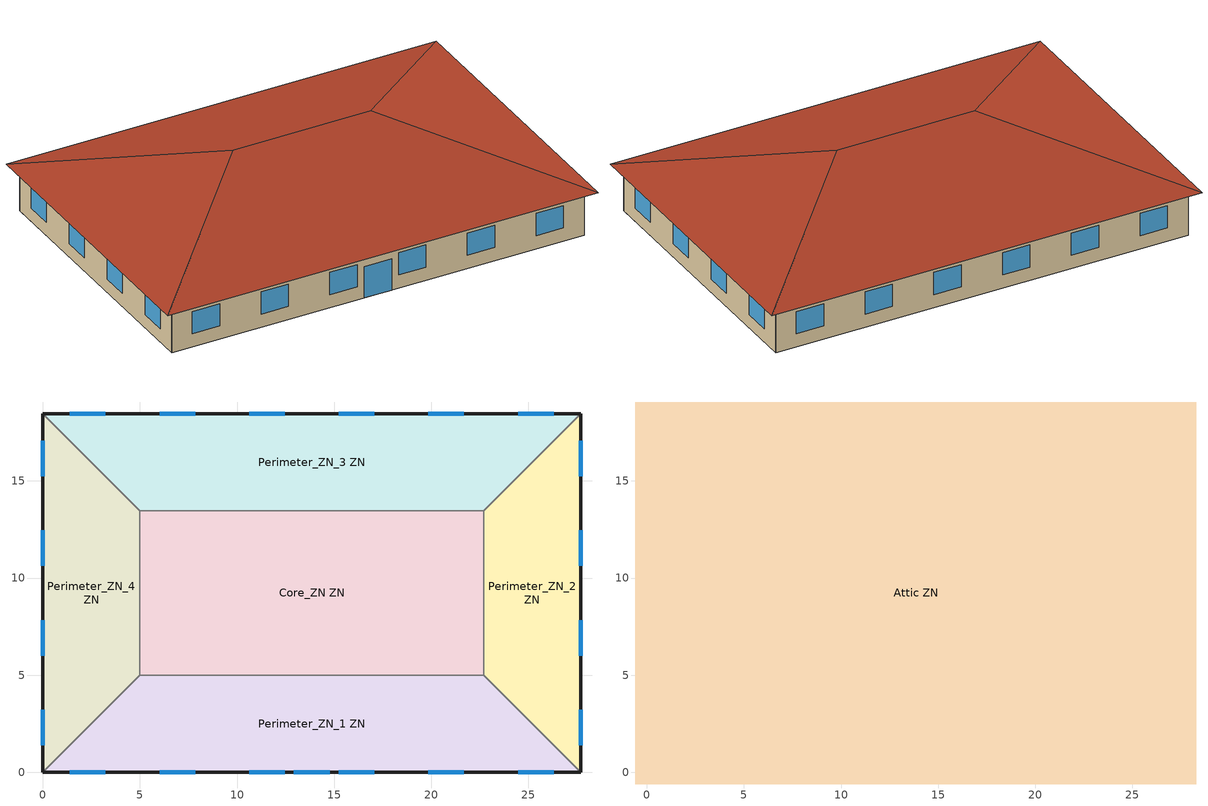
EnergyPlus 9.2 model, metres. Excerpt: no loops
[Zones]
Core_ZN ZN
 floor ground (Typical Insulated Carpeted 6in Slab Floor): 22.69,13.46 22.69,5 5,5 5,13.46 z0
 wall to Perimeter_ZN_2 ZN (Typical Interior Wall): 22.69,5 22.69,13.46 z0:3.05
 wall to Perimeter_ZN_3 ZN (Typical Interior Wall): 22.69,13.46 5,13.46 z0:3.05
 wall to Perimeter_ZN_1 ZN (Typical Interior Wall): 5,5 22.69,5 z0:3.05
 wall to Perimeter_ZN_4 ZN (Typical Interior Wall): 5,13.46 5,5 z0:3.05
Perimeter_ZN_1 ZN
 floor ground (Typical Insulated Carpeted 6in Slab Floor): 22.69,5 27.69,0 0,0 5,5 z0
 wall outside (Typical Insulated Exterior Mass Wall R-11.11): 0,0 27.69,0 z0:3.05
 wall to Perimeter_ZN_2 ZN (Typical Interior Wall): 27.69,0 22.69,5 z0:3.05
 wall to Perimeter_ZN_4 ZN (Typical Interior Wall): 5,5 0,0 z0:3.05
 window (U 0.72 SHGC 0.25 Sgl Ref-B-M Tint 6mm): 12.93,0 14.76,0 z0:2.13
 window (U 0.52 SHGC 0.40 Dbl Ref-D Clr 6mm/13mm Air): 1.39,0 3.22,0 / 6.01,0 7.84,0 / 10.62,0 12.45,0 / 15.24,0 17.07,0 / 19.85,0 21.68,0 / 24.47,0 26.3,0 z0.9:2.42
Perimeter_ZN_2 ZN
 floor ground (Typical Insulated Carpeted 6in Slab Floor): 27.69,18.46 27.69,0 22.69,5 22.69,13.46 z0
 wall outside (Typical Insulated Exterior Mass Wall R-11.11): 27.69,0 27.69,18.46 z0:3.05
 wall to Perimeter_ZN_3 ZN (Typical Interior Wall): 27.69,18.46 22.69,13.46 z0:3.05
 window (U 0.52 SHGC 0.40 Dbl Ref-D Clr 6mm/13mm Air): 27.69,1.39 27.69,3.22 / 27.69,6.01 27.69,7.84 / 27.69,10.62 27.69,12.45 / 27.69,15.24 27.69,17.07 z0.9:2.42
Perimeter_ZN_3 ZN
 floor ground (Typical Insulated Carpeted 6in Slab Floor): 27.69,18.46 22.69,13.46 5,13.46 0,18.46 z0
 wall outside (Typical Insulated Exterior Mass Wall R-11.11): 27.69,18.46 0,18.46 z0:3.05
 wall to Perimeter_ZN_4 ZN (Typical Interior Wall): 0,18.46 5,13.46 z0:3.05
 window (U 0.52 SHGC 0.40 Dbl Ref-D Clr 6mm/13mm Air): 26.3,18.46 24.47,18.46 / 21.68,18.46 19.85,18.46 / 17.07,18.46 15.24,18.46 / 12.45,18.46 10.62,18.46 / 7.84,18.46 6.01,18.46 / 3.22,18.46 1.39,18.46 z0.9:2.42
Perimeter_ZN_4 ZN
 floor ground (Typical Insulated Carpeted 6in Slab Floor): 0,18.46 5,13.46 5,5 0,0 z0
 wall outside (Typical Insulated Exterior Mass Wall R-11.11): 0,18.46 0,0 z0:3.05
 window (U 0.52 SHGC 0.40 Dbl Ref-D Clr 6mm/13mm Air): 0,17.07 0,15.24 / 0,12.45 0,10.62 / 0,7.84 0,6.01 / 0,3.22 0,1.39 z0.9:2.42
Attic ZN
 floor outside (Typical Insulated Exterior Mass Floor R-13.51): 28.29,19.06 28.29,-0.6 27.69,0 27.69,18.46 z3.05; 28.29,19.06 27.69,18.46 0,18.46 -0.6,19.06 z3.05; 27.69,0 28.29,-0.6 -0.6,-0.6 0,0 z3.05; -0.6,19.06 0,18.46 0,0 -0.6,-0.6 z3.05
 floor to Core_ZN ZN (Typical Interior Floor): 22.69,13.46 22.69,5 5,5 5,13.46 z3.05
 floor to Perimeter_ZN_2 ZN (Typical Interior Floor): 27.69,18.46 27.69,0 22.69,5 22.69,13.46 z3.05
 floor to Perimeter_ZN_3 ZN (Typical Interior Floor): 27.69,18.46 22.69,13.46 5,13.46 0,18.46 z3.05
 floor to Perimeter_ZN_1 ZN (Typical Interior Floor): 22.69,5 27.69,0 0,0 5,5 z3.05
 floor to Perimeter_ZN_4 ZN (Typical Interior Floor): 0,18.46 5,13.46 5,5 0,0 z3.05
 roof outside (Typical IEAD Roof R-20.83): 18.46,9.23,6.33 28.29,-0.6,3.05 28.29,19.06,3.05; 18.46,9.23,6.33 28.29,19.06,3.05 -0.6,19.06,3.05 9.23,9.23,6.33; 9.23,9.23,6.33 -0.6,-0.6,3.05 28.29,-0.6,3.05 18.46,9.23,6.33; 9.23,9.23,6.33 -0.6,19.06,3.05 -0.6,-0.6,3.05
[Building]
-SmallOffice-ASHRAE 169-2006-5A created: 2020-04-09 16:01:02 -0600: North Axis {deg}=0; Terrain=City; Loads Convergence Tolerance Value=0.04; Temperature Convergence Tolerance Value {deltaC}=0.2; Solar Distribution=FullInteriorAndExterior; Maximum Number of Warmup Days=25; Minimum Number of Warmup Days=6
[Site:Location]
Chicago Ohare Intl Ap_IL_USA: Latitude {deg}=41.98; Longitude {deg}=-87.92; Time Zone {hr}=-6; Elevation {m}=201
[Site:GroundTemperature:BuildingSurface]
19.527, 19.502, 19.536, 19.598, 20.002, 21.64, 22.225, 22.375, 21.449, 20.121, 19.802, 19.633
[Site:WaterMainsTemperature]
Calculation Method=Correlation; Annual Average Outdoor Air Temperature {C}=9.925; Maximum Difference In Monthly Average Outdoor Air Temperatures {deltaC}=28.7
[SizingPeriod:DesignDay] Day of Month=21; Dry-Bulb Temperature Range Modifier Type=DefaultMultipliers; Humidity Condition Type=Wetbulb; Barometric Pressure {Pa}=98934; Rain Indicator=No; Snow Indicator=No; Daylight Saving Time Indicator=No
Name | Month | Day Type | Maximum Dry-Bulb Temperature {C} | Daily Dry-Bulb Temperature Range {deltaC} | Wetbulb or DewPoint at Maximum Dry-Bulb {C} | Wind Speed {m/s} | Wind Direction {deg} | Solar Model Indicator | ASHRAE Clear Sky Optical Depth for Beam Irradiance (taub) | ASHRAE Clear Sky Optical Depth for Diffuse Irradiance (taud) | Sky Clearness
Chicago Ohare Intl Ap Ann Clg .4% Condns DB=>MWB | 7 | SummerDesignDay | 33.3 | 10.5 | 23.7 | 5.2 | 230 | ASHRAETau | 0.455 | 2.05
Chicago Ohare Intl Ap Ann Htg 99.6% Condns DB | 1 | WinterDesignDay | -20 | 0 | -20 | 4.9 | 270 | ASHRAEClearSky |  |  | 0
[Material] Thermal Absorptance=0.9
Name | Roughness | Thickness {m} | Conductivity {W/m-K} | Density {kg/m3} | Specific Heat {J/kg-K} | Solar Absorptance | Visible Absorptance
1/2IN Gypsum | Smooth | 0.0127 | 0.16 | 784.9 | 830 | 0.4 | 0.4
100mm Normalweight concrete floor | MediumSmooth | 0.1016 | 2.31 | 2322 | 832 | 0.7 | 0.7
1IN Stucco | Smooth | 0.0253 | 0.6918 | 1858 | 837 | 0.7 | 0.92
4 in. Normalweight Concrete Floor | MediumRough | 0.1016 | 2.31 | 2322 | 832 | 0.7 | 0.7
6 in. Normalweight Concrete Floor | MediumRough | 0.1524 | 2.31 | 2322 | 832 | 0.7 | 0.7
8IN CONCRETE HW RefBldg | Rough | 0.2032 | 1.311 | 2240 | 836.8 | 0.7 | 0.7
G01 13mm gypsum board | Smooth | 0.0127 | 0.16 | 800 | 1090 | 0.7 | 0.5
Metal Roof Surface | Smooth | 0.0008 | 45.28 | 7824 | 500 | 0.7 | 0.7
Roof Membrane | VeryRough | 0.0095 | 0.16 | 1121.29 | 1460 | 0.7 | 0.7
Std Wood 6inch | MediumSmooth | 0.15 | 0.12 | 540 | 1210 | 0.7 | 0.7
[Material:NoMass] Thermal Absorptance=0.9; Solar Absorptance=0.7
Name | Roughness | Thermal Resistance {m2-K/W} | Visible Absorptance
CP02 CARPET PAD | VeryRough | 0.21648 | 0.8
Typical Carpet Pad | Smooth | 0.21648 | 0.8
Typical Insulation R-10.94 | Smooth | 1.92744 | 0.7
Typical Insulation R-19.72 | Smooth | 3.4722 | 0.7
Typical Insulation R-8.72 | Smooth | 1.53614 | 0.7
[WindowMaterial:Gas]
AIR 13MM: Gas Type=Air; Thickness {m}=0.0127
[WindowMaterial:Glazing] Optical Data Type=SpectralAverage; Thickness {m}=0.006; Infrared Transmittance at Normal Incidence=0; Front Side Infrared Hemispherical Emissivity=0.84; Conductivity {W/m-K}=0.9; Dirt Correction Factor for Solar and Visible Transmittance=1; Solar Diffusing=No
Name | Solar Transmittance at Normal Incidence | Front Side Solar Reflectance at Normal Incidence | Back Side Solar Reflectance at Normal Incidence | Visible Transmittance at Normal Incidence | Front Side Visible Reflectance at Normal Incidence | Back Side Visible Reflectance at Normal Incidence | Back Side Infrared Hemispherical Emissivity
CLEAR 6MM | 0.775 | 0.071 | 0.071 | 0.881 | 0.08 | 0.08 | 0.84
REF B TINT MID 6MM | 0.1 | 0.11 | 0.41 | 0.13 | 0.1 | 0.32 | 0.45
REF D CLEAR 6MM | 0.429 | 0.308 | 0.379 | 0.334 | 0.453 | 0.505 | 0.82
[Construction]
InteriorFurnishings: Std Wood 6inch
Typical IEAD Roof R-20.83: Roof Membrane, Typical Insulation R-19.72, Metal Roof Surface
Typical Insulated Carpeted 6in Slab Floor: 6 in. Normalweight Concrete Floor, Typical Carpet Pad
Typical Insulated Exterior Mass Floor R-13.51: Typical Insulation R-10.94, 4 in. Normalweight Concrete Floor, Typical Carpet Pad
Typical Insulated Exterior Mass Wall R-11.11: 1IN Stucco, 8IN CONCRETE HW RefBldg, Typical Insulation R-8.72, 1/2IN Gypsum
Typical Interior Floor: 100mm Normalweight concrete floor, CP02 CARPET PAD
Typical Interior Wall: G01 13mm gypsum board, G01 13mm gypsum board
U 0.52 SHGC 0.40 Dbl Ref-D Clr 6mm/13mm Air: REF D CLEAR 6MM, AIR 13MM, CLEAR 6MM
U 0.72 SHGC 0.25 Sgl Ref-B-M Tint 6mm: REF B TINT MID 6MM
[Zone]
Name | Part of Total Floor Area
Attic ZN | No
Core_ZN ZN; Perimeter_ZN_1 ZN; Perimeter_ZN_2 ZN; Perimeter_ZN_3 ZN; Perimeter_ZN_4 ZN | Yes
[InternalMass] Construction=InteriorFurnishings
Name | Zone or ZoneList | Surface Area {m2}
Attic Mass | Attic ZN | 1135.95
Core_ZN Mass | Core_ZN ZN | 299.3148
Perimeter_ZN_1 Mass | Perimeter_ZN_1 ZN | 226.9
Perimeter_ZN_2 Mass | Perimeter_ZN_2 ZN | 134.6
Perimeter_ZN_3 Mass | Perimeter_ZN_3 ZN | 226.9
Perimeter_ZN_4 Mass | Perimeter_ZN_4 ZN | 134.6
[ZoneInfiltration:DesignFlowRate] Schedule=Always On Discrete; Design Flow Rate Calculation Method=Flow/ExteriorArea; Flow per Exterior Surface Area {m3/s-m2}=0.000569573; Constant Term Coefficient=0; Temperature Term Coefficient=0; Velocity Term Coefficient=0.224; Velocity Squared Term Coefficient=0
Name | Zone or ZoneList
Perimeter_ZN_1 Infiltration | Perimeter_ZN_1 ZN
Perimeter_ZN_2 Infiltration | Perimeter_ZN_2 ZN
Perimeter_ZN_3 Infiltration | Perimeter_ZN_3 ZN
Perimeter_ZN_4 Infiltration | Perimeter_ZN_4 ZN
[Daylighting:Controls] Lighting Control Type=Stepped; Minimum Input Power Fraction for Continuous or ContinuousOff Dimming Control=0.3; Minimum Light Output Fraction for Continuous or ContinuousOff Dimming Control=0.2; Number of Stepped Control Steps=3; Probability Lighting will be Reset When Needed in Manual Stepped Control=1; Glare Calculation Azimuth Angle of View Direction Clockwise from Zone y-Axis {deg}=-0; Maximum Allowable Discomfort Glare Index=22; Illuminance Setpoint at Reference Point 1 {lux}=500; Illuminance Setpoint at Reference Point 2 {lux}=500
Name | Zone | Glare Calculation Daylighting Reference Point | Daylighting Reference Point Name 1 | Fraction of Zone Controlled by Reference Point 1 | Daylighting Reference Point Name 2 | Fraction of Zone Controlled by Reference Point 2
Perimeter_ZN_1 ZN DaylightingControls | Perimeter_ZN_1 ZN | Perimeter_ZN_1 Daylt Sensor 1 | Perimeter_ZN_1 Daylt Sensor 1 | 0.02 | Perimeter_ZN_1 Daylt Sensor 2 | 0.1
Perimeter_ZN_2 ZN DaylightingControls | Perimeter_ZN_2 ZN | Perimeter_ZN_2 Daylt Sensor 1 | Perimeter_ZN_2 Daylt Sensor 1 | 0.06 | Perimeter_ZN_2 Daylt Sensor 2 | 0.15
Perimeter_ZN_3 ZN DaylightingControls | Perimeter_ZN_3 ZN | Perimeter_ZN_3 Daylt Sensor 1 | Perimeter_ZN_3 Daylt Sensor 1 | 0.1 | Perimeter_ZN_3 Daylt Sensor 2 | 0.02
Perimeter_ZN_4 ZN DaylightingControls | Perimeter_ZN_4 ZN | Perimeter_ZN_4 Daylt Sensor 1 | Perimeter_ZN_4 Daylt Sensor 1 | 0.06 | Perimeter_ZN_4 Daylt Sensor 2 | 0.15
[AvailabilityManager:NightCycle]
Availability Manager Night Cycle 6: Applicability Schedule=Always On Discrete; Fan Schedule=fivezone PVAV Occ Sch 2; Control Type=CycleOnAny; Thermostat Tolerance {deltaC}=1; Cycling Run Time Control Type=FixedRunTime; Cycling Run Time {s}=1800
[AvailabilityManager:Scheduled]
fivezone PVAV OA System Availability Manager: Schedule=Always On Discrete
[Exterior:Lights] Control Option=AstronomicalClock
Name | Schedule | Design Level {W}
NonDimming Exterior Lights Def | OfficeSmall Exterior_lighting_schedule_a | 50.7
Occ Sensing Exterior Lights Def | OfficeSmall Exterior_lighting_schedule_b | 861.3
[Schedule:Day:Interval]
fivezone PVAV Occ Sch Default 2: No, 07:00, 0, 18:00, 1, 24:00, 0
fivezone PVAV Occ Sch Summer Design Day 2; fivezone PVAV Occ Sch Winter Design Day 2: No, 24:00, 1
OfficeSmall Exterior_lighting_schedule_a Default; OfficeSmall Exterior_lighting_schedule_a Summer Design Day; OfficeSmall Exterior_lighting_schedule_a Winter Design Day: No, 06:00, 0, 24:00, 1
OfficeSmall Exterior_lighting_schedule_b Default; OfficeSmall Exterior_lighting_schedule_b Summer Design Day; OfficeSmall Exterior_lighting_schedule_b Winter Design Day: No, 06:00, 0.7, 24:00, 1
Schedule Day 1 with ExtendEveningThermostatSetpointWeek 20: No, 06:00, 0, 18:00, 1, 24:00, 0
Schedule Day 1 with ExtendEveningThermostatSetpointWeek 21: No, 24:00, 0
[Schedule:Week:Daily]
fivezone PVAV Occ Sch 2 Week Rule - Jan1-Dec31: Schedule Day 1 with ExtendEveningThermostatSetpointWeek 21, Schedule Day 1 with ExtendEveningThermostatSetpointWeek 20, Schedule Day 1 with ExtendEveningThermostatSetpointWeek 20, Schedule Day 1 with ExtendEveningThermostatSetpointWeek 20, Schedule Day 1 with ExtendEveningThermostatSetpointWeek 20, Schedule Day 1 with ExtendEveningThermostatSetpointWeek 20, Schedule Day 1 with ExtendEveningThermostatSetpointWeek 21, fivezone PVAV Occ Sch Default 2, fivezone PVAV Occ Sch Summer Design Day 2, fivezone PVAV Occ Sch Winter Design Day 2, fivezone PVAV Occ Sch Default 2, fivezone PVAV Occ Sch Default 2
OfficeSmall Exterior_lighting_schedule_a Week Rule - Jan1-Dec31: OfficeSmall Exterior_lighting_schedule_a Default, OfficeSmall Exterior_lighting_schedule_a Default, OfficeSmall Exterior_lighting_schedule_a Default, OfficeSmall Exterior_lighting_schedule_a Default, OfficeSmall Exterior_lighting_schedule_a Default, OfficeSmall Exterior_lighting_schedule_a Default, OfficeSmall Exterior_lighting_schedule_a Default, OfficeSmall Exterior_lighting_schedule_a Default, OfficeSmall Exterior_lighting_schedule_a Summer Design Day, OfficeSmall Exterior_lighting_schedule_a Winter Design Day, OfficeSmall Exterior_lighting_schedule_a Default, OfficeSmall Exterior_lighting_schedule_a Default
OfficeSmall Exterior_lighting_schedule_b Week Rule - Jan1-Dec31: OfficeSmall Exterior_lighting_schedule_b Default, OfficeSmall Exterior_lighting_schedule_b Default, OfficeSmall Exterior_lighting_schedule_b Default, OfficeSmall Exterior_lighting_schedule_b Default, OfficeSmall Exterior_lighting_schedule_b Default, OfficeSmall Exterior_lighting_schedule_b Default, OfficeSmall Exterior_lighting_schedule_b Default, OfficeSmall Exterior_lighting_schedule_b Default, OfficeSmall Exterior_lighting_schedule_b Summer Design Day, OfficeSmall Exterior_lighting_schedule_b Winter Design Day, OfficeSmall Exterior_lighting_schedule_b Default, OfficeSmall Exterior_lighting_schedule_b Default
[Schedule:Year]
fivezone PVAV Occ Sch 2: fivezone PVAV Occ Sch 2 Week Rule - Jan1-Dec31, 1, 1, 12, 31
OfficeSmall Exterior_lighting_schedule_a: OfficeSmall Exterior_lighting_schedule_a Week Rule - Jan1-Dec31, 1, 1, 12, 31
OfficeSmall Exterior_lighting_schedule_b: OfficeSmall Exterior_lighting_schedule_b Week Rule - Jan1-Dec31, 1, 1, 12, 31
[Schedule:Constant]
Always On Discrete: Hourly Value=1
